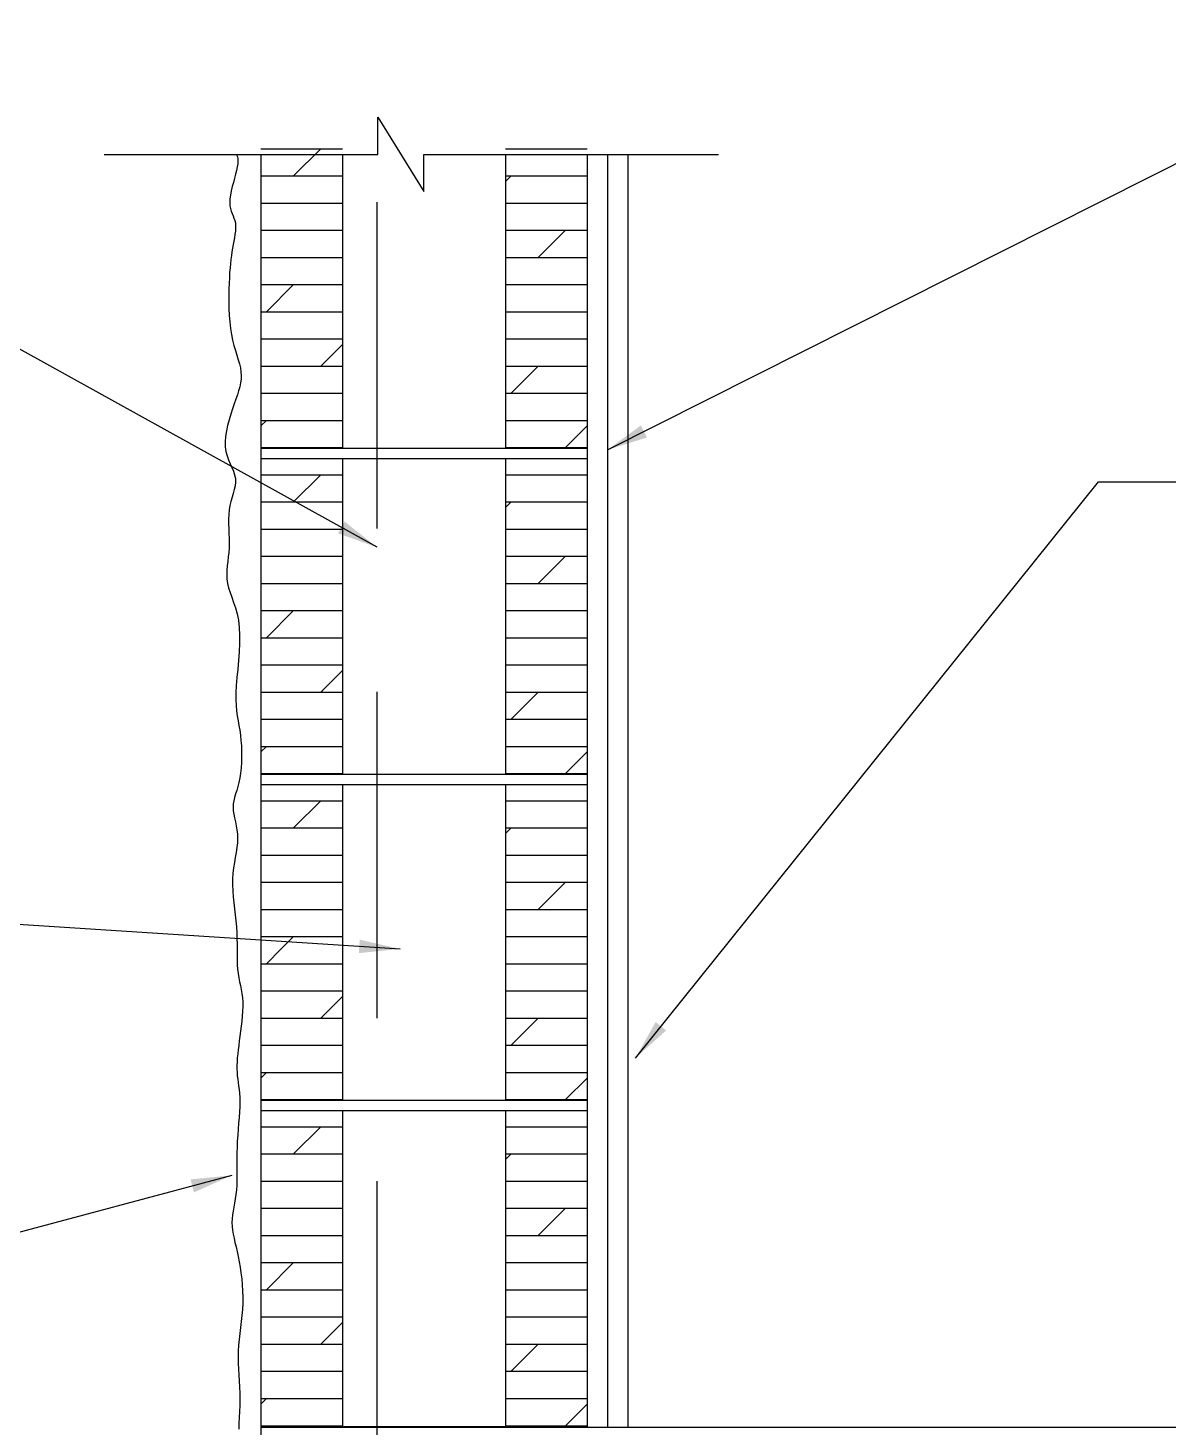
# Model space of a CAD drawing. Header units: inches. Extents: x -25328 to 8149, y -5530 to 4336.
# Drawn here: x 2835.3 to 2863.23, y -3251.88 to -3217.59 of the extents above; entities that cross this region are included whole.
import ezdxf

# ---------------------------------------------------------------- set-up
doc = ezdxf.new("R2010")
doc.units = ezdxf.units.IN
doc.header["$LTSCALE"] = 16
doc.header["$MEASUREMENT"] = 0
doc.linetypes.add('DASHED', pattern=[0.75, 0.5, -0.25])
doc.layers.get('0').update_dxf_attribs({"linetype": 'CONTINUOUS'})
for name, color, linetype in [('BLDG', 1, 'CONTINUOUS'), ('CONC', 3, 'CONTINUOUS'), ('DIMS', 5, 'CONTINUOUS'), ('HATCH', 8, 'CONTINUOUS'), ('WALLS EXT', 6, 'CONTINUOUS')]:
    doc.layers.add(name, color=color, linetype=linetype)
doc.styles.add('PAYTAS RM', font='romans.shx', dxfattribs={"width": 0.7, "height": 4.5})
doc.dimstyles.new('DIM- PAYTAS', dxfattribs={"dimscale": 48, "dimtxt": 0.1, "dimasz": 0.0625, "dimexe": 0.125, "dimexo": 0.125, "dimgap": 0.125, "dimtad": 1, "dimdec": 1, "dimzin": 3, "dimdsep": 46, "dimlunit": 4, "dimtxsty": 'PAYTAS RM', "dimblk": 'ARCHTICK', "dimcen": 0.09, "dimdle": 0.125, "dimclrd": 5, "dimclre": 5, "dimclrt": 11, "dimadec": 0, "dimazin": 0, "dimtfac": 1, "dimtdec": 1, "dimtofl": 0, "dimtmove": 2, "dimatfit": 3, "dimfxl": 0, "dimfrac": 2, "dimtolj": 1, "dimtzin": 3, "dimarcsym": 0})

# ---------------------------------------------------------------- blocks, each defined once
blk = doc.blocks.new('_ArchTick')
at = {"color": 0, "linetype": 'ByBlock', "const_width": 0.15}
blk.add_lwpolyline([(-0.5, -0.5), (0.5, 0.5)], dxfattribs=at)
blk = doc.blocks.new('*X28')
at = {"color": 0}
for p, q in [((345.59, 278), (351.59, 278)), ((348, 276), (350, 278)), ((363.59, 278), (369.59, 278)), ((345.59, 276), (351.59, 276)), ((363.59, 276), (369.59, 276)), ((363.59, 275.59), (364, 276)), ((345.59, 274), (351.59, 274)), ((363.59, 274), (369.59, 274)), ((345.59, 272), (351.59, 272)), ((363.59, 272), (369.59, 272)), ((366, 270), (368, 272)), ((345.59, 270), (351.59, 270)), ((363.59, 270), (369.59, 270)), ((345.59, 268), (351.59, 268)), ((346, 266), (348, 268)), ((363.59, 268), (369.59, 268)), ((345.59, 266), (351.59, 266)), ((363.59, 266), (369.59, 266)), ((345.59, 264), (351.59, 264)), ((363.59, 264), (369.59, 264)), ((350, 262), (351.59, 263.59)), ((345.59, 262), (351.59, 262)), ((363.59, 262), (369.59, 262)), ((364, 260), (366, 262)), ((345.59, 260), (351.59, 260)), ((363.59, 260), (369.59, 260)), ((345.59, 258), (351.59, 258)), ((345.59, 257.59), (346, 258)), ((363.59, 258), (369.59, 258)), ((368, 256), (369.59, 257.59)), ((345.59, 256), (351.59, 256)), ((363.59, 256), (369.59, 256)), ((345.59, 254), (351.59, 254)), ((348, 252), (350, 254)), ((363.59, 254), (369.59, 254)), ((345.59, 252), (351.59, 252)), ((363.59, 252), (369.59, 252)), ((363.59, 251.59), (364, 252)), ((345.59, 250), (351.59, 250)), ((363.59, 250), (369.59, 250)), ((345.59, 248), (351.59, 248)), ((363.59, 248), (369.59, 248)), ((366, 246), (368, 248)), ((345.59, 246), (351.59, 246)), ((363.59, 246), (369.59, 246)), ((345.59, 244), (351.59, 244)), ((346, 242), (348, 244)), ((363.59, 244), (369.59, 244)), ((345.59, 242), (351.59, 242)), ((363.59, 242), (369.59, 242)), ((345.59, 240), (351.59, 240)), ((363.59, 240), (369.59, 240)), ((350, 238), (351.59, 239.59)), ((345.59, 238), (351.59, 238)), ((363.59, 238), (369.59, 238)), ((364, 236), (366, 238)), ((345.59, 236), (351.59, 236)), ((363.59, 236), (369.59, 236)), ((345.59, 234), (351.59, 234)), ((345.59, 233.59), (346, 234)), ((363.59, 234), (369.59, 234)), ((368, 232), (369.59, 233.59)), ((345.59, 232), (351.59, 232)), ((363.59, 232), (369.59, 232)), ((345.59, 230), (351.59, 230)), ((348, 228), (350, 230)), ((363.59, 230), (369.59, 230)), ((345.59, 228), (351.59, 228)), ((363.59, 228), (369.59, 228)), ((363.59, 227.59), (364, 228)), ((345.59, 226), (351.59, 226)), ((363.59, 226), (369.59, 226)), ((345.59, 224), (351.59, 224)), ((363.59, 224), (369.59, 224)), ((366, 222), (368, 224)), ((345.59, 222), (351.59, 222)), ((363.59, 222), (369.59, 222)), ((345.59, 220), (351.59, 220)), ((347.09, 219.09), (348, 220)), ((363.59, 220), (369.59, 220)), ((346, 218), (347.09, 219.09)), ((345.59, 218), (351.59, 218)), ((363.59, 218), (369.59, 218)), ((345.59, 216), (351.59, 216)), ((350, 214), (351.59, 215.59)), ((363.59, 216), (369.59, 216)), ((345.59, 214), (351.59, 214)), ((363.59, 214), (369.59, 214)), ((364, 212), (366, 214)), ((345.59, 212), (351.59, 212)), ((363.59, 212), (369.59, 212)), ((345.59, 210), (351.59, 210)), ((345.59, 209.59), (346, 210)), ((363.59, 210), (369.59, 210)), ((368, 208), (369.59, 209.59)), ((345.59, 208), (351.59, 208)), ((363.59, 208), (369.59, 208)), ((345.59, 206), (351.59, 206)), ((348, 204), (350, 206)), ((363.59, 206), (369.59, 206)), ((345.59, 204), (351.59, 204)), ((363.59, 204), (369.59, 204)), ((363.59, 203.59), (364, 204)), ((345.59, 202), (351.59, 202)), ((363.59, 202), (369.59, 202)), ((345.59, 200), (351.59, 200)), ((363.59, 200), (369.59, 200)), ((366, 198), (368, 200)), ((345.59, 198), (351.59, 198)), ((363.59, 198), (369.59, 198)), ((345.59, 196), (351.59, 196)), ((346, 194), (348, 196)), ((363.59, 196), (369.59, 196)), ((345.59, 194), (351.59, 194)), ((363.59, 194), (369.59, 194)), ((345.59, 192), (351.59, 192)), ((350, 190), (351.59, 191.59)), ((363.59, 192), (369.59, 192)), ((345.59, 190), (351.59, 190)), ((363.59, 190), (369.59, 190)), ((364, 188), (366, 190)), ((345.59, 188), (351.59, 188)), ((363.59, 188), (369.59, 188)), ((345.59, 186), (351.59, 186)), ((345.59, 185.59), (346, 186)), ((363.59, 186), (369.59, 186)), ((368, 184), (369.59, 185.59)), ((345.59, 184), (351.59, 184)), ((363.59, 184), (369.59, 184))]:
    blk.add_line(p, q, dxfattribs=at)

msp = doc.modelspace()

# ---------------------------------------------------------------- linework, layer by layer
at = {"layer": 'BLDG', "color": 3, "linetype": 'DASHED'}
msp.add_line((2843.85098181, -3265.86002238), (2843.85098181, -3220.69272967), dxfattribs=at)
at = {"layer": 'CONC', "color": 3}
for p, q in [((2841.0041725, -3251.86758199), (2848.9961725, -3251.86758199)), ((2841.0041725, -3251.88415671), (2841.0041725, -3269.86615671)), ((2841.0041725, -3251.88415671), (2848.9961725, -3251.88415671)), ((2848.9961725, -3251.88415671), (2905.14902236, -3251.88415671))]:
    msp.add_line(p, q, dxfattribs=at)
at = {"layer": 'DIMS'}
for p, q in [((2843.86723618, -3219.77475337), (2844.99971299, -3221.59919264)), ((2843.86723618, -3220.69272967), (2843.86723618, -3219.77475337)), ((2837.16034754, -3220.69272967), (2843.86723618, -3220.69272967)), ((2844.99971299, -3220.69272967), (2852.21793428, -3220.69272967)), ((2844.99971299, -3221.59919264), (2844.99971299, -3220.69272967))]:
    msp.add_line(p, q, dxfattribs=at)
at = {"layer": 'HATCH', "color": 8}
msp.add_lwpolyline([(2840.39981165, -3220.69272967), (2840.40820324, -3220.70276269), (2840.42828675, -3220.74592792), (2840.43912591, -3220.79654848), (2840.44153161, -3220.85494851), (2840.43631477, -3220.92145215), (2840.42428629, -3220.99638355), (2840.40625709, -3221.08006687), (2840.38322729, -3221.17236703), (2840.35695386, -3221.27131216), (2840.32938297, -3221.37447117), (2840.30246081, -3221.47941298), (2840.27813355, -3221.58370651), (2840.25834739, -3221.68492065), (2840.24504849, -3221.78062434), (2840.24018304, -3221.86838648), (2840.24499443, -3221.94650532), (2840.2579149, -3222.01619639), (2840.27667392, -3222.07940457), (2840.29900093, -3222.13807473), (2840.3226254, -3222.19415173), (2840.34527678, -3222.24958044), (2840.36468452, -3222.30630574), (2840.37857808, -3222.36627249), (2840.38525456, -3222.43102038), (2840.38528159, -3222.50046837), (2840.37979444, -3222.57413025), (2840.36992838, -3222.65151978), (2840.35681869, -3222.73215077), (2840.34160062, -3222.81553697), (2840.32540946, -3222.90119218), (2840.30938048, -3222.98863018), (2840.29445973, -3223.07766188), (2840.28083642, -3223.16928672), (2840.26851057, -3223.26480129), (2840.25748217, -3223.36550216), (2840.24775122, -3223.47268593), (2840.23931772, -3223.58764916), (2840.23218169, -3223.71168844), (2840.22634311, -3223.84610035), (2840.22191012, -3223.99150617), (2840.21942331, -3224.14582597), (2840.21953142, -3224.30630451), (2840.22288317, -3224.47018659), (2840.23012729, -3224.63471695), (2840.24191251, -3224.79714038), (2840.25888755, -3224.95470165), (2840.28170113, -3225.10464553), (2840.31054248, -3225.24483806), (2840.34376274, -3225.37563041), (2840.37925354, -3225.497995), (2840.41490652, -3225.61290426), (2840.44861332, -3225.72133063), (2840.47826557, -3225.82424654), (2840.50175491, -3225.92262442), (2840.51697296, -3226.01743671), (2840.52232495, -3226.10973686), (2840.51827039, -3226.2009025), (2840.50578237, -3226.29239227), (2840.48583399, -3226.38566484), (2840.45939835, -3226.48217885), (2840.42744853, -3226.58339296), (2840.39095763, -3226.69076582), (2840.35089874, -3226.80575608), (2840.3084612, -3226.92920111), (2840.26569931, -3227.05945319), (2840.22488361, -3227.1942433), (2840.18828464, -3227.33130242), (2840.15817294, -3227.46836155), (2840.13681904, -3227.60315167), (2840.12649349, -3227.73340378), (2840.12946683, -3227.85684885), (2840.14698245, -3227.97181215), (2840.17617513, -3228.07899598), (2840.21315253, -3228.17969692), (2840.25402229, -3228.27521155), (2840.29489205, -3228.36683643), (2840.33186945, -3228.45586816), (2840.36106213, -3228.5436033), (2840.37857775, -3228.63133843), (2840.38168624, -3228.72020805), (2840.37230675, -3228.81069839), (2840.35352073, -3228.90313359), (2840.32840964, -3228.99783779), (2840.30005491, -3229.09513515), (2840.27153801, -3229.19534982), (2840.24594037, -3229.29880593), (2840.22634345, -3229.40582764), (2840.21499076, -3229.51655001), (2840.21077405, -3229.63035176), (2840.21174715, -3229.74642252), (2840.21596388, -3229.86395195), (2840.22147806, -3229.98212967), (2840.22634349, -3230.10014532), (2840.22861402, -3230.21718854), (2840.22634345, -3230.33244897), (2840.21831542, -3230.44533234), (2840.20623284, -3230.55610877), (2840.19252845, -3230.66526448), (2840.17963496, -3230.77328568), (2840.16998511, -3230.88065858), (2840.16601163, -3230.9878694), (2840.17014725, -3231.09540436), (2840.18482468, -3231.20374967), (2840.21150358, -3231.31363465), (2840.24775121, -3231.42676107), (2840.29016175, -3231.5450738), (2840.33532939, -3231.67051769), (2840.37984831, -3231.80503763), (2840.42031268, -3231.95057849), (2840.4533167, -3232.10908512), (2840.47545453, -3232.2825024), (2840.48437455, -3232.47169472), (2840.48194185, -3232.67320454), (2840.4710757, -3232.88249383), (2840.45469536, -3233.09502457), (2840.43572012, -3233.30625874), (2840.41706924, -3233.51165831), (2840.401662, -3233.70668527), (2840.39241767, -3233.88680159), (2840.39149868, -3234.04879283), (2840.39804005, -3234.19473893), (2840.41041996, -3234.32804339), (2840.4270166, -3234.45210975), (2840.44620815, -3234.5703415), (2840.46637278, -3234.68614217), (2840.48588869, -3234.80291527), (2840.50313405, -3234.92406432), (2840.51673031, -3235.05204742), (2840.52627202, -3235.18554097), (2840.531597, -3235.32227596), (2840.53254307, -3235.45998338), (2840.52894804, -3235.59639421), (2840.52064975, -3235.72923945), (2840.507486, -3235.85625009), (2840.48929462, -3235.9751571), (2840.46626482, -3236.08433977), (2840.43999139, -3236.18477054), (2840.4124205, -3236.27807012), (2840.38549834, -3236.36585925), (2840.36117108, -3236.44975864), (2840.34138492, -3236.53138902), (2840.32808602, -3236.61237113), (2840.32322057, -3236.69432567), (2840.3279779, -3236.77863027), (2840.34051995, -3236.86569011), (2840.35825181, -3236.95566725), (2840.37857859, -3237.04872377), (2840.39890536, -3237.14502173), (2840.41663722, -3237.2447232), (2840.42917928, -3237.34799025), (2840.43393661, -3237.45498496), (2840.42915225, -3237.56584238), (2840.41642098, -3237.68058952), (2840.39817554, -3237.79922639), (2840.37684864, -3237.92175299), (2840.35487301, -3238.04816932), (2840.33468137, -3238.17847539), (2840.31870645, -3238.31267119), (2840.30938098, -3238.45075674), (2840.30843488, -3238.59259696), (2840.31478696, -3238.73751657), (2840.32665321, -3238.8847052), (2840.34224965, -3239.03335249), (2840.35979226, -3239.18264807), (2840.37749707, -3239.33178158), (2840.39358007, -3239.47994267), (2840.40625726, -3239.62632095), (2840.41425823, -3239.77016011), (2840.41836685, -3239.9109199), (2840.41988058, -3240.0481141), (2840.42009685, -3240.18125649), (2840.42031312, -3240.30986087), (2840.42182685, -3240.433441), (2840.42593547, -3240.55151068), (2840.43393644, -3240.66358369), (2840.44666769, -3240.76952497), (2840.46312912, -3240.87060408), (2840.48186107, -3240.96844175), (2840.50140393, -3241.06465868), (2840.52029806, -3241.16087562), (2840.53708382, -3241.25871326), (2840.55030159, -3241.35979235), (2840.55849173, -3241.46573359), (2840.56060006, -3241.57764447), (2840.55719423, -3241.69457959), (2840.54924731, -3241.81508029), (2840.53773241, -3241.93768792), (2840.52362261, -3242.06094385), (2840.50789099, -3242.18338941), (2840.49151066, -3242.30356597), (2840.4754547, -3242.42001488), (2840.46058808, -3242.53157462), (2840.44734328, -3242.6382722), (2840.43604467, -3242.74043177), (2840.4270166, -3242.83837747), (2840.42058344, -3242.93243343), (2840.41706955, -3243.0229238), (2840.41679929, -3243.11017272), (2840.42009702, -3243.19450433), (2840.42704383, -3243.27645888), (2840.43674772, -3243.35744098), (2840.44807342, -3243.43907136), (2840.45988567, -3243.52297076), (2840.47104918, -3243.61075988), (2840.48042869, -3243.70405946), (2840.48688893, -3243.80449023), (2840.48929462, -3243.9136729), (2840.48688893, -3244.03268796), (2840.48042869, -3244.16045493), (2840.47104918, -3244.29535309), (2840.45988567, -3244.4357617), (2840.44807342, -3244.58006006), (2840.43674772, -3244.72662743), (2840.42704383, -3244.87384309), (2840.42009702, -3245.02008632), (2840.41666414, -3245.16395249), (2840.41598834, -3245.30490136), (2840.41693436, -3245.44260878), (2840.41836692, -3245.57675061), (2840.41915076, -3245.70700271), (2840.41815061, -3245.83304091), (2840.4142312, -3245.95454109), (2840.40625726, -3246.0711791), (2840.39355304, -3246.18279285), (2840.37728082, -3246.28986858), (2840.35906244, -3246.39305456), (2840.3405197, -3246.4929991), (2840.32327441, -3246.59035049), (2840.30894838, -3246.68575701), (2840.29916344, -3246.77986696), (2840.29554139, -3246.87332863), (2840.29924453, -3246.96684433), (2840.30959711, -3247.06133248), (2840.32546386, -3247.1577655), (2840.3457095, -3247.25711583), (2840.36919878, -3247.36035589), (2840.39479641, -3247.46845813), (2840.42136714, -3247.58239497), (2840.44777569, -3247.70313884), (2840.47296789, -3247.83131102), (2840.49621391, -3247.96612816), (2840.51686504, -3248.10645576), (2840.53427253, -3248.2511593), (2840.54778768, -3248.39910429), (2840.55676174, -3248.54915621), (2840.560546, -3248.70018057), (2840.55849173, -3248.85104286), (2840.55032862, -3249.00082467), (2840.53730006, -3249.14947196), (2840.52102788, -3249.29714683), (2840.50313388, -3249.44401132), (2840.48523988, -3249.59022753), (2840.46896769, -3249.73595751), (2840.45593914, -3249.88136333), (2840.44777603, -3250.02660708), (2840.4455866, -3250.17185081), (2840.4484248, -3250.31725661), (2840.45483099, -3250.46298655), (2840.46334554, -3250.6092027), (2840.47250881, -3250.75606713), (2840.48086117, -3250.90374194), (2840.48694299, -3251.05238918), (2840.48929462, -3251.20217093), (2840.48699705, -3251.35295214), (2840.48129366, -3251.50340922), (2840.47396845, -3251.65192144), (2840.46680542, -3251.79686808), (2840.46158856, -3251.93662841)], dxfattribs=at)
at = {"layer": 'WALLS EXT', "color": 6}
for p, q in [((2841.0041725, -3220.69272967), (2841.0041725, -3251.86758199)), ((2848.9961725, -3220.69272967), (2848.9961725, -3251.86758199))]:
    msp.add_line(p, q, dxfattribs=at)
at = {"layer": 'WALLS EXT'}
for p, q in [((2843.0021725, -3220.69272967), (2843.0021725, -3227.89596599)), ((2846.9981725, -3220.69272967), (2846.9981725, -3227.89596599)), ((2843.0021725, -3228.13893715), (2843.0021725, -3235.88557116)), ((2846.9981725, -3228.13893715), (2846.9981725, -3235.88557116)), ((2843.0021725, -3236.13333199), (2843.0021725, -3243.87558199)), ((2846.9981725, -3236.13333199), (2846.9981725, -3243.87558199)), ((2843.0021725, -3244.11814822), (2843.0021725, -3251.86478222)), ((2846.9981725, -3244.11814822), (2846.9981725, -3251.86478222))]:
    msp.add_line(p, q, dxfattribs=at)
at = {"layer": 'WALLS EXT', "color": 8}
msp.add_line((2849.4956725, -3220.7093044), (2849.4956725, -3251.88415671), dxfattribs=at)
at = {"layer": 'WALLS EXT', "color": 5}
msp.add_line((2849.9951725, -3220.7093044), (2849.9951725, -3251.88415671), dxfattribs=at)
at = {"layer": 'WALLS EXT', "color": 1}
for p, q in [((2841.0041725, -3227.89158199), (2848.9961725, -3227.89158199)), ((2841.0041725, -3228.14133199), (2848.9961725, -3228.14133199)), ((2841.0041725, -3235.88358199), (2848.9961725, -3235.88358199)), ((2841.0041725, -3236.13333199), (2848.9961725, -3236.13333199)), ((2841.0041725, -3243.87558199), (2848.9961725, -3243.87558199)), ((2841.0041725, -3244.12533199), (2848.9961725, -3244.12533199))]:
    msp.add_line(p, q, dxfattribs=at)

# ---------------------------------------------------------------- block references
at = {"layer": 'HATCH', "xscale": 0.3329999999987194, "yscale": 0.3329999999987194, "zscale": 0.3329999999987194}
msp.add_blockref('*X28', (2725.92326676, -3313.12300726), dxfattribs=at)

# ---------------------------------------------------------------- leaders
at = {"layer": 'DIMS'}
for points, override in [([(2849.4956725, -3227.93152648), (2875.97638528, -3214.59456354), (2878.03149743, -3214.59456354)], {"dimscale": 16, "dimtad": 0}), ([(2843.85098181, -3230.31946619), (2822.13968344, -3218.28692259), (2817.97974981, -3218.28692259)], {"dimscale": 16, "dimtad": 0}), ([(2850.18152454, -3242.84023535), (2861.52959608, -3228.71279264), (2877.23336297, -3228.71279264)], {"dimscale": 16, "dimtad": 0}), ([(2844.41386966, -3240.16731221), (2817.15968147, -3238.41549355)], {"dimscale": 16, "dimtad": 0}), ([(2840.28900703, -3245.71547841), (2817.89521121, -3251.71272993)], {"dimscale": 16, "dimgap": 0.125, "dimtad": 0})]:
    msp.add_leader(points, dimstyle='DIM- PAYTAS', override=override, dxfattribs=at)

doc.saveas('drawing.dxf')
